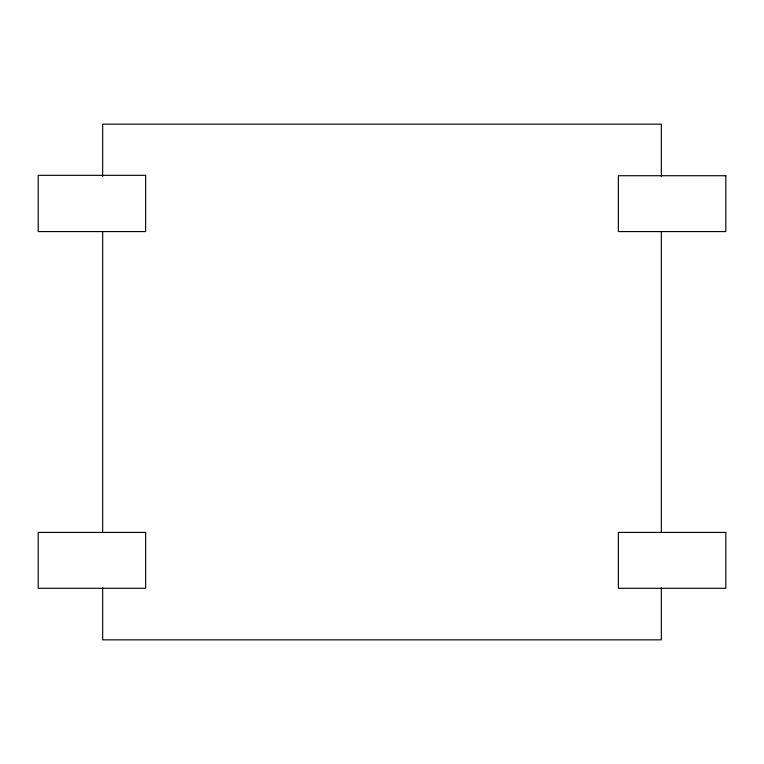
<?xml version="1.0" encoding="UTF-8"?>
<svg xmlns="http://www.w3.org/2000/svg" width="764" height="764" viewBox="0 0 764 764"><rect width="100%" height="100%" fill="white"/><g stroke="black" fill="none" stroke-linecap="round" stroke-linejoin="round"><path stroke-width="1.15" d="M661.337 176.675L661.337 124.15L102.662 124.15L102.662 176.675M661.337 231.587L661.337 532.413M661.337 587.325L661.337 639.85L102.662 639.85L102.662 587.325M102.662 231.587L102.662 532.413M145.637 175.338L38.2 175.338L38.2 231.587L145.637 231.587L145.637 175.338M725.8 175.72L618.362 175.72L618.362 231.587L725.8 231.587L725.8 175.72M145.637 532.413L38.2 532.413L38.2 588.28L145.637 588.28L145.637 532.413M725.8 532.413L618.362 532.413L618.362 588.28L725.8 588.28L725.8 532.413"/></g></svg>
